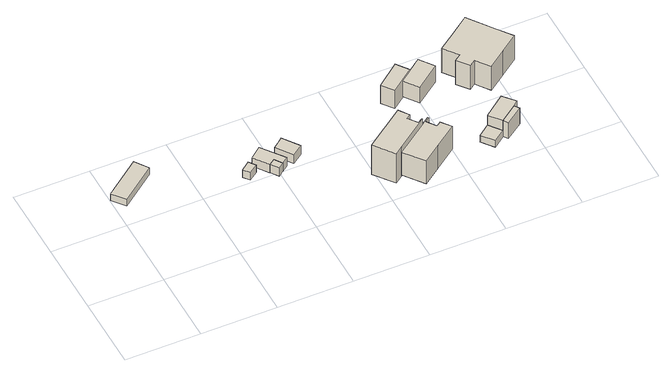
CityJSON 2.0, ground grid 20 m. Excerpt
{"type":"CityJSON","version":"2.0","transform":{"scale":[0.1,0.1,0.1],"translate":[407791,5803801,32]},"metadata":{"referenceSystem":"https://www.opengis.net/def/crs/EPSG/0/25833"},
"CityObjects":{
"building1":{"type":"Building","attributes":{"Gemeindeschluessel":"11000009","BezugspunktDach":"2200","function":"31001_2000","measuredHeight":2.23,"storeysAboveGround":1},"address":[{"country":"Germany","locality":"Berlin","thoroughfareNumber":"766 (3)","thoroughfareName":"Adlergestell"}],"geometry":[{"type":"Solid","lod":"1","boundaries":[[[[0,1,2,3]],[[4,5,6,7]],[[4,7,3,2]],[[5,4,2,1]],[[6,5,1,0]],[[7,6,0,3]]]]}]},
"building2":{"type":"Building","attributes":{"Gemeindeschluessel":"11000009","BezugspunktDach":"2200","function":"31001_1010","measuredHeight":2.51,"storeysAboveGround":1},"address":[{"country":"Germany","locality":"Berlin","thoroughfareNumber":"768 (6)","thoroughfareName":"Adlergestell"}],"geometry":[{"type":"Solid","lod":"1","boundaries":[[[[8,9,10,11]],[[12,13,14,15]],[[12,15,11,10]],[[13,12,10,9]],[[14,13,9,8]],[[15,14,8,11]]]]}]},
"building3":{"type":"Building","attributes":{"Gemeindeschluessel":"11000009","BezugspunktDach":"2200","function":"51009_1610","measuredHeight":2.62,"storeysAboveGround":0},"address":[{"country":"Germany","locality":"Berlin"}],"geometry":[{"type":"Solid","lod":"1","boundaries":[[[[16,17,18,19]],[[20,21,22,23]],[[20,23,19,18]],[[21,20,18,17]],[[22,21,17,16]],[[23,22,16,19]]]]}]},
"building4":{"type":"Building","attributes":{"Gemeindeschluessel":"11000009","BezugspunktDach":"2200","function":"31001_1010","measuredHeight":2.76,"storeysAboveGround":1},"address":[{"country":"Germany","locality":"Berlin","thoroughfareNumber":"768 (5)","thoroughfareName":"Adlergestell"}],"geometry":[{"type":"Solid","lod":"1","boundaries":[[[[19,18,17,24,25,26]],[[27,28,29,30,31,32]],[[27,32,26,25]],[[28,27,25,24]],[[29,28,24,17]],[[30,29,17,18]],[[31,30,18,19]],[[32,31,19,26]]]]}]},
"building5":{"type":"Building","attributes":{"Gemeindeschluessel":"11000009","BezugspunktDach":"2200","function":"31001_2000","measuredHeight":3.21,"storeysAboveGround":1},"address":[{"country":"Germany","locality":"Berlin","thoroughfareNumber":"768 (4)","thoroughfareName":"Adlergestell"}],"geometry":[{"type":"Solid","lod":"1","boundaries":[[[[33,34,35,36,37]],[[38,39,40,41,42]],[[38,42,37,36]],[[39,38,36,35]],[[40,39,35,34]],[[41,40,34,33]],[[42,41,33,37]]]]}]},
"building6":{"type":"Building","attributes":{"Gemeindeschluessel":"11000009","BezugspunktDach":"2200","function":"31001_1010","measuredHeight":14.58,"storeysAboveGround":1},"address":[{"country":"Germany","locality":"Berlin","thoroughfareNumber":"770A","thoroughfareName":"Adlergestell"}],"geometry":[{"type":"Solid","lod":"1","boundaries":[[[[43,44,45,46,47,48,49,50,51]],[[52,53,54,55,56,57,58,59,60]],[[52,60,51,50]],[[53,52,50,49]],[[54,53,49,48]],[[55,54,48,47]],[[56,55,47,46]],[[57,56,46,45]],[[58,57,45,44]],[[59,58,44,43]],[[60,59,43,51]]]]}]},
"building7":{"type":"Building","attributes":{"Gemeindeschluessel":"11000009","BezugspunktDach":"2200","function":"31001_1010","measuredHeight":8.63,"storeysAboveGround":1},"address":[{"country":"Germany","locality":"Berlin","thoroughfareNumber":"770B","thoroughfareName":"Adlergestell"}],"geometry":[{"type":"Solid","lod":"1","boundaries":[[[[61,62,63,64,65,66,67,68,69,70,71]],[[72,73,74,75,76,77,78,79,80,81,82]],[[72,82,71,70]],[[73,72,70,69]],[[74,73,69,68]],[[75,74,68,67]],[[76,75,67,66]],[[77,76,66,65]],[[78,77,65,64]],[[79,78,64,63]],[[80,79,63,62]],[[81,80,62,61]],[[82,81,61,71]]]]}]},
"building8":{"type":"Building","attributes":{"Gemeindeschluessel":"11000009","BezugspunktDach":"2200","function":"51009_1610","measuredHeight":7.09,"storeysAboveGround":0},"address":[{"country":"Germany","locality":"Berlin"}],"geometry":[{"type":"Solid","lod":"1","boundaries":[[[[83,84,85,86]],[[87,88,89,90]],[[87,90,86,85]],[[88,87,85,84]],[[89,88,84,83]],[[90,89,83,86]]]]}]},
"building9":{"type":"Building","attributes":{"Gemeindeschluessel":"11000009","BezugspunktDach":"2200","function":"51009_1610","measuredHeight":4.66,"storeysAboveGround":0},"address":[{"country":"Germany","locality":"Berlin"}],"geometry":[{"type":"Solid","lod":"1","boundaries":[[[[91,92,93,94]],[[95,96,97,98]],[[95,98,94,93]],[[96,95,93,92]],[[97,96,92,91]],[[98,97,91,94]]]]}]},
"building10":{"type":"Building","attributes":{"Gemeindeschluessel":"11000009","BezugspunktDach":"2200","function":"31001_2000","measuredHeight":6.86,"storeysAboveGround":2},"address":[{"country":"Germany","locality":"Berlin","thoroughfareNumber":"768 (3)","thoroughfareName":"Adlergestell"}],"geometry":[{"type":"Solid","lod":"1","boundaries":[[[[99,100,101,102]],[[103,104,105,106]],[[103,106,102,101]],[[104,103,101,100]],[[105,104,100,99]],[[106,105,99,102]]]]}]},
"building11":{"type":"Building","attributes":{"Gemeindeschluessel":"11000009","BezugspunktDach":"2200","function":"31001_2000","measuredHeight":5.9,"storeysAboveGround":1},"address":[{"country":"Germany","locality":"Berlin","thoroughfareNumber":"770 (2)","thoroughfareName":"Adlergestell"}],"geometry":[{"type":"Solid","lod":"1","boundaries":[[[[107,108,109,110,111]],[[112,113,114,115,116]],[[112,116,111,110]],[[113,112,110,109]],[[114,113,109,108]],[[115,114,108,107]],[[116,115,107,111]]]]}]},
"building12":{"type":"Building","attributes":{"Gemeindeschluessel":"11000009","BezugspunktDach":"2200","function":"31001_2000","measuredHeight":2.27,"storeysAboveGround":1},"address":[{"country":"Germany","locality":"Berlin","thoroughfareNumber":"772 (2)","thoroughfareName":"Adlergestell"}],"geometry":[{"type":"Solid","lod":"1","boundaries":[[[[117,118,119,120]],[[121,122,123,124]],[[121,124,120,119]],[[122,121,119,118]],[[123,122,118,117]],[[124,123,117,120]]]]}]},
"building13":{"type":"Building","attributes":{"Gemeindeschluessel":"11000009","BezugspunktDach":"2200","function":"31001_1010","measuredHeight":5.28,"storeysAboveGround":1},"address":[{"country":"Germany","locality":"Berlin","thoroughfareNumber":"772 (1)","thoroughfareName":"Adlergestell"}],"geometry":[{"type":"Solid","lod":"1","boundaries":[[[[125,126,127,128,129]],[[130,131,132,133,134]],[[130,134,129,128]],[[131,130,128,127]],[[132,131,127,126]],[[133,132,126,125]],[[134,133,125,129]]]]}]},
"building14":{"type":"Building","attributes":{"Gemeindeschluessel":"11000009","BezugspunktDach":"2200","function":"51009_1610","measuredHeight":5.34,"storeysAboveGround":0},"address":[{"country":"Germany","locality":"Berlin"}],"geometry":[{"type":"Solid","lod":"1","boundaries":[[[[135,136,126,125]],[[132,137,138,133]],[[132,133,125,126]],[[137,132,126,136]],[[138,137,136,135]],[[133,138,135,125]]]]}]},
"building15":{"type":"Building","attributes":{"Gemeindeschluessel":"11000009","BezugspunktDach":"2200","function":"31001_1010","measuredHeight":9.91,"storeysAboveGround":1},"address":[{"country":"Germany","locality":"Berlin","thoroughfareNumber":"770","thoroughfareName":"Adlergestell"}],"geometry":[{"type":"Solid","lod":"1","boundaries":[[[[139,140,141,142,143,144,145,146,147,148,149,150]],[[151,152,153,154,155,156,157,158,159,160,161,162]],[[151,162,150,149]],[[152,151,149,148]],[[153,152,148,147]],[[154,153,147,146]],[[155,154,146,145]],[[156,155,145,144]],[[157,156,144,143]],[[158,157,143,142]],[[159,158,142,141]],[[160,159,141,140]],[[161,160,140,139]],[[162,161,139,150]]]]}]}
},
"vertices":[
[28,258,28],[122,329,28],[97,364,28],[1,292,28],[97,364,6],[122,329,6],[28,258,6],[1,292,6],
[327,206,33],[350,223,33],[337,240,33],[314,223,33],[337,240,8],[350,223,8],[327,206,8],[314,223,8],
[393,185,38],[407,197,38],[393,217,38],[378,206,38],[393,217,11],[407,197,11],[393,185,11],[378,206,11],
[424,209,38],[379,269,38],[349,245,38],[379,269,10],[424,209,10],[407,197,10],[393,217,10],[378,206,10],[349,245,10],
[441,206,42],[469,227,42],[438,270,42],[424,259,42],[410,248,42],[424,259,13],[438,270,13],[469,227,13],[441,206,13],[410,248,13],
[628,38,116],[648,53,116],[734,115,116],[732,117,116],[720,109,116],[702,133,116],[713,141,116],[694,167,116],[588,90,116],[694,167,18],[713,141,18],[702,133,18],[720,109,18],[732,117,18],[734,115,18],[648,53,18],[628,38,18],[588,90,18],
[688,1,99],[735,35,99],[794,78,99],[774,103,99],[762,95,99],[744,119,99],[756,127,99],[754,130,99],[734,115,99],[695,87,99],[648,53,99],[695,87,23],[734,115,23],[754,130,23],[756,127,23],[744,119,23],[762,95,23],[774,103,23],[794,78,23],[735,35,23],[688,1,23],[648,53,23],
[720,109,98],[732,117,98],[713,141,98],[702,133,98],[713,141,27],[732,117,27],[720,109,27],[702,133,27],
[762,95,74],[774,103,74],[756,127,74],[744,119,74],[756,127,28],[774,103,28],[762,95,28],[744,119,28],
[729,255,86],[792,302,86],[768,334,86],[706,286,86],[768,334,26],[792,302,26],[729,255,26],[706,286,26],
[788,241,84],[852,289,84],[824,327,84],[792,302,84],[760,279,84],[792,302,31],[824,327,31],[852,289,31],[788,241,31],[760,279,31],
[886,34,50],[916,57,50],[891,89,50],[861,66,50],[891,89,28],[916,57,28],[886,34,28],[861,66,28],
[916,57,83],[961,90,83],[975,101,83],[948,132,83],[891,89,83],[948,132,30],[975,101,30],[961,90,30],[916,57,30],[891,89,30],
[925,45,83],[970,77,83],[970,77,30],[925,45,30],
[907,271,113],[890,259,113],[914,229,113],[930,240,113],[958,204,113],[1004,238,113],[1051,272,113],[1021,312,113],[998,343,113],[972,378,113],[925,343,113],[878,309,113],[925,343,33],[972,378,33],[998,343,33],[1021,312,33],[1051,272,33],[1004,238,33],[958,204,33],[930,240,33],[914,229,33],[890,259,33],[907,271,33],[878,309,33]
]}
